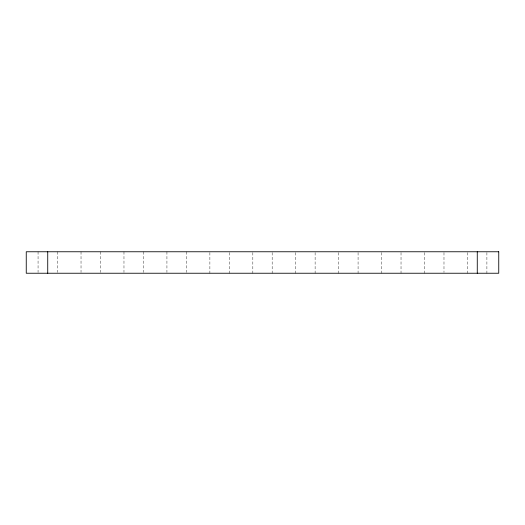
<?xml version="1.0" encoding="UTF-8"?>
<svg xmlns="http://www.w3.org/2000/svg" width="525" height="525" viewBox="0 0 525 525"><rect width="100%" height="100%" fill="white"/><g stroke="black" fill="none" stroke-linecap="round" stroke-linejoin="round"><path stroke-width="0.39" stroke-dasharray="2.62 1.97" d="M486.898 252.558L486.898 273.236M467.65 252.558L467.65 273.236M443.986 252.558L443.986 272.442M424.653 252.558L424.653 273.236M401.028 252.558L401.028 273.236M381.701 252.558L381.701 273.236M358.076 252.558L358.076 273.236M338.743 252.558L338.743 273.236M315.118 252.558L315.118 273.236M295.792 252.558L295.792 273.236M272.167 252.558L272.167 273.236M252.833 252.558L252.833 273.236M229.208 252.558L229.208 273.236M209.882 252.558L209.882 273.236M186.25 251.764L186.25 272.442M166.93 251.764L166.93 272.442M143.299 251.764L143.299 272.442M123.972 251.764L123.972 272.442M100.334 251.764L100.334 272.442M81.027 251.764L81.027 272.442M57.389 251.764L57.389 272.442M38.062 251.764L38.062 272.442"/><path stroke-width="0.79" d="M477.271 251.764L477.271 273.236M47.729 251.764L47.729 273.236M498.75 251.764L26.25 251.764L26.25 273.236L498.75 273.236L498.75 251.764"/></g></svg>
